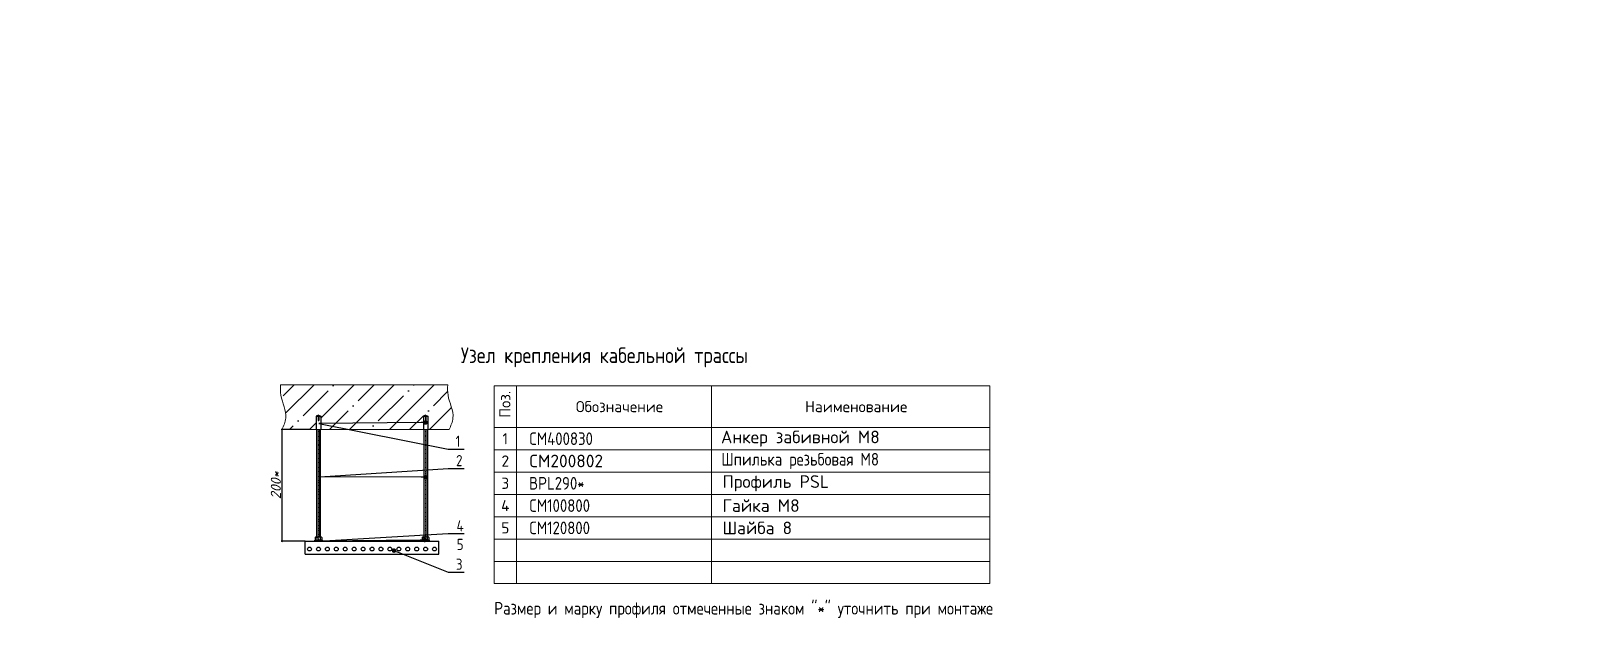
# Model space of a CAD drawing. Header units: millimetres. Extents: x -42533 to 645315, y 3457 to 82611.
# Drawn here: x 315666 to 346358, y 5333 to 16962 of the extents above; entities that cross this region are included whole.
import ezdxf
from ezdxf import colors
from ezdxf.entities.mleader import LeaderData, LeaderLine
from ezdxf.math import Vec2, Vec3

# ---------------------------------------------------------------- set-up
doc = ezdxf.new("R2010")
doc.units = ezdxf.units.MM
doc.set_wipeout_variables(frame=1)
for name, pattern in [('K5LT32777', [0]), ('K5LT32780', [0]), ('штрихпунктирная', [25.4, 12.7, -6.35, 0, -6.35])]:
    doc.linetypes.add(name, pattern=pattern)
for name, color, linetype in [('Основная', 7, 'Continuous'), ('Тонкая', 7, 'Continuous'), ('ЭОМ_Размеры', 7, 'Continuous')]:
    doc.layers.add(name, color=color, linetype=linetype)
for name, color, linetype, lineweight in [('Ось', 140, 'штрихпунктирная', 15), ('СТЕНЫ', 7, 'Continuous', 9), ('ЭМ_кабеленесущие конструкции', 7, 'Continuous', 15), ('ЭМ_текст', 7, 'Continuous', 5)]:
    doc.layers.add(name, color=color, linetype=linetype, lineweight=lineweight)
doc.styles.add('ISOCPEUR', font='isocpeur.ttf', dxfattribs={"width": 0.85, "height": 275})
doc.styles.add('MYSTYLE', font='isocpeur.ttf', dxfattribs={"oblique": 15})
doc.styles.add('ГЕЛАЙН_АР', font='isocpeur.ttf')
doc.dimstyles.new('1', dxfattribs={"dimtxt": 35, "dimasz": 20, "dimexe": 15, "dimexo": 0.625, "dimgap": 20, "dimtad": 1, "dimdec": 0, "dimtxsty": 'MYSTYLE', "dimblk": 'OBLIQUE', "dimcen": 0, "dimdle": 15, "dimadec": 0, "dimazin": 0, "dimtfac": 1, "dimtdec": 0, "dimtmove": 0, "dimatfit": 3, "dimldrblk": 'OBLIQUE', "dimfxl": 1, "dimarcsym": 0})

# ---------------------------------------------------------------- blocks, each defined once
blk = doc.blocks.new('_Dot')
at = {"color": 0, "linetype": 'ByBlock', "lineweight": -2}
blk.add_line((-0.5, 0), (-1, 0), dxfattribs=at)
at = {"color": 0, "linetype": 'ByBlock', "const_width": 0.5}
blk.add_lwpolyline([(-0.25, 0, 1), (0.25, 0, 1)], format="xyb", close=True, dxfattribs=at)
blk = doc.blocks.new('_Oblique')
at = {"color": 0, "linetype": 'ByBlock', "lineweight": -2}
blk.add_line((-0.5, -0.5), (0.5, 0.5), dxfattribs=at)
blk = doc.blocks.new('*D1613')
at = {"layer": 'Defpoints', "color": 0, "transparency": 16777216}
for p in [(321185, 9067), (320641, 6855), (321101, 6855)]:
    blk.add_point(p, dxfattribs=at)
at = {"layer": 'ЭОМ_Размеры', "color": 0, "lineweight": -2, "transparency": 16777216}
for p, q in [((321184, 9067), (320626, 9067)), ((320641, 9082), (320641, 6840)), ((321100, 6855), (320626, 6855))]:
    blk.add_line(p, q, dxfattribs=at)
at = {"layer": 'ЭОМ_Размеры', "color": 0, "lineweight": -2, "transparency": 16777216, "xscale": 20, "yscale": 20, "zscale": 20}
for p, rotation in [((320641, 9067), 90), ((320641, 6855), 270)]:
    blk.add_blockref('_Oblique', p, dxfattribs=dict(at, rotation=rotation))
at = {"layer": 'ЭОМ_Размеры', "color": 0, "transparency": 16777216, "insert": (320521, 7961), "char_height": 200, "attachment_point": 5, "rotation": 90, "style": 'MYSTYLE'}
blk.add_mtext('200*', dxfattribs=at)

msp = doc.modelspace()

# ---------------------------------------------------------------- hatches: boundary and pattern name
at = {"transparency": 33554610}
h = msp.add_hatch(dxfattribs=at)
h.set_pattern_fill('ANSI35', color=252, scale=88.491515)
h.set_pattern_definition([(45, (-1141639.46, -1814541.96), (-397.33824, 397.33824), []), (45, (-1141242.1, -1814541.96), (-397.33824, 397.33824), [702.4014, -140.48028, 0, -140.48028])])
edge = h.paths.add_edge_path()
edge.add_line((323445.6, 9067.2), (323445.6, 9323.6))
edge.add_line((323445.6, 9323.6), (323445.6, 9332.4))
edge.add_line((323445.6, 9332.4), (323489.9, 9350.1))
edge.add_line((323489.9, 9350.1), (323534.1, 9332.4))
edge.add_line((323534.1, 9332.4), (323534.1, 9323.6))
edge.add_line((323534.1, 9323.6), (323534.1, 9067.2))
edge.add_line((323534.1, 9067.2), (323956.6, 9067.2))
edge.add_spline(control_points=[(323956.6, 9067.2), (323990.7, 9142.4), (324091, 9363.5), (323923.1, 9660), (323923.5, 9884.9), (323927.6, 9954.1)], knot_values=[103.004457, 103.004457, 103.004457, 103.004457, 129.9419034, 182.3712968, 205.6713441, 205.6713441, 205.6713441, 205.6713441], degree=3, periodic=0)
edge.add_line((323927.6, 9954.1), (320614.1, 9954.1))
edge.add_spline(control_points=[(320614.1, 9954.1), (320610, 9884.8), (320609.5, 9659.7), (320777.5, 9363.1), (320677.2, 9142), (320643.1, 9067)], knot_values=[102.9533774, 102.9533774, 102.9533774, 102.9533774, 126.3045042, 178.7338977, 205.6682311, 205.6682311, 205.6682311, 205.6682311], degree=3, periodic=0)
edge.add_line((320643.1, 9067), (321321.8, 9067))
edge.add_line((321321.8, 9067), (321321.8, 9323.6))
edge.add_line((321321.8, 9323.6), (321321.8, 9332.4))
edge.add_line((321321.8, 9332.4), (321366.1, 9350.1))
edge.add_line((321366.1, 9350.1), (321410.3, 9332.4))
edge.add_line((321410.3, 9332.4), (321410.3, 9323.6))
edge.add_line((321410.3, 9323.6), (321410.3, 9067))
edge.add_line((321410.3, 9067), (323445.6, 9067.2))

# ---------------------------------------------------------------- linework, layer by layer
at = {"color": 0, "linetype": 'K5LT32780', "lineweight": 15}
for p, q in [((324849.3, 9934.9), (334676.1, 9934.9)), ((324849.3, 6014.4), (324849.3, 9934.9)), ((325291.1, 9106.6), (325291.1, 9934.9)), ((329156.4, 9106.6), (329156.4, 9934.9)), ((334676.1, 6014.4), (334676.1, 9934.9)), ((324849.3, 9106.6), (334676.1, 9106.6)), ((325291.1, 6014.4), (325291.1, 9106.6)), ((329156.4, 6014.4), (329156.4, 9106.6))]:
    msp.add_line(p, q, dxfattribs=at)
at = {"color": 0, "linetype": 'K5LT32777', "lineweight": 15}
for p, q in [((325291.1, 9106.6), (329156.4, 9106.6)), ((324849.3, 8664.9), (325291.1, 8664.9)), ((325217.3, 8664.9), (329156.4, 8664.9)), ((325291.1, 8664.9), (329156.4, 8664.9)), ((329156.4, 8664.9), (334676.1, 8664.9)), ((324849.3, 8223.1), (325291.1, 8223.1)), ((325291.1, 8223.1), (329156.4, 8223.1)), ((329156.4, 8223.1), (334676.1, 8223.1)), ((324849.3, 7781.4), (325291.1, 7781.4)), ((325291.1, 7781.4), (329156.4, 7781.4)), ((329156.4, 7781.4), (334676.1, 7781.4)), ((324849.3, 7339.6), (325291.1, 7339.6)), ((325291.1, 7339.6), (329156.4, 7339.6)), ((329082.7, 7339.6), (334676.1, 7339.6)), ((324849.3, 6897.9), (325291.1, 6897.9)), ((325291.1, 6897.9), (329156.4, 6897.9)), ((329156.4, 6897.9), (334676.1, 6897.9)), ((324849.3, 6456.1), (325291.1, 6456.1)), ((325291.1, 6456.1), (329156.4, 6456.1)), ((329156.4, 6456.1), (334676.1, 6456.1)), ((324849.3, 6014.4), (325291.1, 6014.4)), ((325291.1, 6014.4), (329156.4, 6014.4)), ((329156.4, 6014.4), (334676.1, 6014.4))]:
    msp.add_line(p, q, dxfattribs=at)
for p, q in [((321100.6, 6598), (321100.6, 6854.6)), ((323755.3, 6598), (323755.3, 6854.6)), ((321100.6, 6598), (323755.3, 6598))]:
    msp.add_line(p, q)
for centre in [(321720, 6699.8), (321897, 6699.8), (322074, 6699.8), (322251, 6699.8), (322428, 6699.8), (322604.9, 6699.8), (322781.9, 6699.8), (322958.9, 6699.8), (323135.9, 6699.8), (323312.9, 6699.8), (323489.9, 6699.8), (323666.8, 6699.8)]:
    msp.add_circle(centre, 37.6)
at = {"layer": 'Основная'}
for p, q in [((321321.8, 9332.4), (321321.8, 9323.6)), ((321321.8, 9323.6), (321321.8, 9066.9)), ((321321.8, 9323.6), (321330.7, 9323.6)), ((321330.7, 9332.4), (321361.6, 9332.4)), ((321330.7, 9332.4), (321330.7, 9323.6)), ((321361.6, 9332.4), (321361.6, 9243.9)), ((321361.6, 9243.9), (321370.5, 9243.9)), ((321370.5, 9332.4), (321401.5, 9332.4)), ((321370.5, 9332.4), (321370.5, 9243.9)), ((321401.5, 9332.4), (321401.5, 9323.6)), ((321401.5, 9323.6), (321410.3, 9323.6)), ((321410.3, 9332.4), (321410.3, 9323.6)), ((321410.3, 9323.6), (321410.3, 9066.9)), ((323445.6, 9332.4), (323445.6, 9323.6)), ((323445.6, 9323.6), (323445.6, 9066.9)), ((323445.6, 9323.6), (323454.5, 9323.6)), ((323454.5, 9332.4), (323485.4, 9332.4)), ((323454.5, 9332.4), (323454.5, 9323.6)), ((323485.4, 9332.4), (323485.4, 9243.9)), ((323494.3, 9332.4), (323525.3, 9332.4)), ((323494.3, 9332.4), (323494.3, 9243.9)), ((323525.3, 9332.4), (323525.3, 9323.6)), ((323525.3, 9323.6), (323534.1, 9323.6)), ((323534.1, 9332.4), (323534.1, 9323.6)), ((323534.1, 9323.6), (323534.1, 9066.9)), ((323454.5, 9067.3), (323454.5, 6936.9)), ((323525.3, 9067.3), (323525.3, 6936.9))]:
    msp.add_line(p, q, dxfattribs=at)
at = {"layer": 'Основная', "color": 6}
msp.add_line((323485.4, 9243.9), (323494.3, 9243.9), dxfattribs=at)
at = {"layer": 'Основная'}
msp.add_lwpolyline([(323419.1, 6854.6), (323419.1, 6876.8), (323560.6, 6876.8), (323560.6, 6854.6)], dxfattribs=at)
at = {"layer": 'Ось'}
msp.add_line((323489.9, 6854.6), (323489.9, 9067.3), dxfattribs=at)
at = {"layer": 'СТЕНЫ'}
for p, q in [((320614.1, 9954.1), (323927.6, 9954.1)), ((320643.1, 9067), (323956.6, 9067.2))]:
    msp.add_line(p, q, dxfattribs=at)
for points in [[(320614.1, 9954.1), (320610, 9884.8), (320609.5, 9659.7), (320777.5, 9363.1), (320677.2, 9142), (320643.1, 9066.9)], [(323927.6, 9954.6), (323923.5, 9885.2), (323923, 9660.1), (324091, 9363.5), (323990.7, 9142.4), (323956.6, 9067.2)]]:
    msp.add_open_spline(points, degree=3, knots=[102.9533774, 102.9533774, 102.9533774, 102.9533774, 126.3045042, 178.7338977, 205.6713441, 205.6713441, 205.6713441, 205.6713441], dxfattribs=at)
at = {"layer": 'Тонкая'}
for p, q in [((321366.1, 9350.1), (321321.8, 9332.4)), ((321366.1, 9350.1), (321410.3, 9332.4)), ((323489.9, 9350.1), (323445.6, 9332.4)), ((323489.9, 9350.1), (323534.1, 9332.4)), ((321336.6, 6936.9), (321336.6, 9067)), ((321395.5, 6936.9), (321395.5, 9067)), ((323460.4, 6936.9), (323460.4, 9067.3)), ((323519.3, 6936.9), (323519.3, 9067.3))]:
    msp.add_line(p, q, dxfattribs=at)

# ---------------------------------------------------------------- texts
at = {"color": 0, "lineweight": 15, "style": 'ГЕЛАЙН_АР'}
msp.add_text('Поз.', height=221.23, rotation=90, dxfattribs=at).set_placement((325172.1, 9299.9))
at = {"transparency": 33554687, "char_height": 250, "attachment_point": 5, "style": 'ISOCPEUR'}
for s, insert, width in [('\\pxi1,ql;CM400830', (327223.7, 8885.7), 3865.309), ('\\pxi1,ql;{\\W1;Анкер забивной М8}', (330835.9, 8885.7), 3478.778), ('\\pxi1,ql;Шпилька резьбовая М8', (331161.8, 8444), 4117.184), ('\\pxi1,ql;{\\W1;CM200802}', (327223.7, 8444), 3865.309), ('\\pxi1,ql;BPL290*', (327223.7, 8002.2), 3865.309), ('\\pxi1,ql;{\\W1;Профиль PSL}', (330865.9, 8002.2), 3478.778), ('\\pxi1,ql;CM100800', (327223.7, 7560.5), 3865.309), ('\\pxi1,ql;{\\W1;Гайка М8}', (330865.9, 7560.5), 3478.778), ('\\pxi1,ql;CM120800', (327223.7, 7118.7), 3865.309), ('\\pxi1,ql;{\\W1;Шайба 8}', (330865.9, 7118.7), 3478.778), ('\\pxi1,ql;Размер и марку профиля отмеченные знаком "*" уточнить при монтаже', (329934.3, 5492.5), 10667.223)]:
    msp.add_mtext(s, dxfattribs=dict(at, insert=insert, width=width))
at = {"layer": 'ЭМ_текст', "lineweight": 15, "attachment_point": 5, "style": 'ISOCPEUR'}
for s, insert, char_height, width in [('\\pxi1,ql;Узел крепления кабельной трассы', (329181, 10496.9), 309.72, 10603.303), ('\\pxi1,qc;{\\W1;Обозначение}', (327223.7, 9520.7), 221.229, 3865.309), ('\\pxi1,qc;{\\W1;Наименование}', (331916.2, 9520.7), 221.229, 5519.652), ('{\\W1;1}', (325070.2, 8885.7), 221.23, 441.75), ('{\\W1;2}', (325070.2, 8444), 221.23, 441.75), ('{\\W1;3}', (325070.2, 8002.2), 221.23, 441.75), ('{\\W1;4}', (325070.2, 7560.5), 221.23, 441.75), ('{\\W1;5}', (325070.2, 7118.7), 221.23, 441.75)]:
    msp.add_mtext(s, dxfattribs=dict(at, insert=insert, char_height=char_height, width=width))

# ---------------------------------------------------------------- leaders
at = {"layer": 'ЭМ_кабеленесущие конструкции', "lineweight": 5}
ml = msp.add_multileader_mtext('Standard', dxfattribs=at)
ml.set_content('Отделение для огнестойких кабелей', color=256, style='ISOCPEUR')
ml.set_leader_properties()
ml.set_arrow_properties(name='DOT')
ml.build(insert=Vec2(0, 0))
ml.multileader.update_dxf_attribs({"text_left_attachment_type": 6, "text_right_attachment_type": 6, "dogleg_length": 0.00122, "arrow_head_size": 48.9, "scale": 10})
ctx = ml.context
ctx.base_point, ctx.scale, ctx.char_height, ctx.arrow_head_size, ctx.landing_gap_size, ctx.plane_origin = Vec3(308835.9, 16726.1), 10, 195.708, 48.9, 97.9, Vec3(300293.8, 18822)
ctx.left_attachment, ctx.right_attachment = 6, 6
notes = []
notes.append((ctx, [(0, (1, 1, 0), (308835.9, 16726.1), (1, 0), 0.0597, [(1, [(307458.4, 15761.5)], 0, [])])]))
ctx.mtext.insert, ctx.mtext.width, ctx.mtext.defined_height, ctx.mtext.flow_direction = Vec3(308933.8, 16960.9), 3264.223, 525.7, 5
ml = msp.add_multileader_mtext('Standard', dxfattribs=at)
ml.set_content('Перегородка для лестничного лотка SEP L1500 Н 30', color=256, style='ISOCPEUR')
ml.set_leader_properties()
ml.set_arrow_properties(name='DOT')
ml.build(insert=Vec2(0, 0))
ml.multileader.update_dxf_attribs({"text_left_attachment_type": 6, "text_right_attachment_type": 6, "dogleg_length": 0.00122, "arrow_head_size": 48.9, "scale": 10})
ctx = ml.context
ctx.base_point, ctx.scale, ctx.char_height, ctx.arrow_head_size, ctx.landing_gap_size, ctx.plane_origin = Vec3(308835.9, 16040.4), 10, 195.708, 48.9, 97.9, Vec3(310131.2, 13411.3)
ctx.left_attachment, ctx.right_attachment = 6, 6
notes.append((ctx, [(0, (1, 1, 0), (308835.9, 16040.4), (1, 0), 0.0597, [(1, [(307174, 15355)], 0, [])])]))
ctx.mtext.insert, ctx.mtext.width, ctx.mtext.defined_height, ctx.mtext.flow_direction = Vec3(308933.8, 16275.3), 4391.937, 201.2, 5
ml = msp.add_multileader_mtext('Standard', dxfattribs=at)
ml.set_content('Мастика огнеупорная\\Pдля заделки щелей между стеной и трубой ВГП', color=256, style='ISOCPEUR')
ml.set_leader_properties()
ml.set_arrow_properties(name='DOT')
ml.build(insert=Vec2(0, 0))
ml.multileader.update_dxf_attribs({"text_left_attachment_type": 6, "text_right_attachment_type": 6, "dogleg_length": 0.00122, "arrow_head_size": 59.6, "scale": 10})
ctx = ml.context
ctx.base_point, ctx.scale, ctx.char_height, ctx.arrow_head_size, ctx.landing_gap_size, ctx.plane_origin = Vec3(281530.9, 13524.2), 10, 238.481, 59.6, 119.2, Vec3(291626.1, 15957)
ctx.left_attachment, ctx.right_attachment = 6, 6
notes.append((ctx, [(1, (1, 1, 0), (286320.3, 13524.2), (-1, 0), 0.0727, [(2, [(285775.6, 14898.2)], 0, [])])]))
ctx.mtext.insert, ctx.mtext.width, ctx.mtext.defined_height, ctx.mtext.flow_direction = Vec3(282325.6, 13834.2), 4895.418, 235.2, 5
ml = msp.add_multileader_mtext('Standard', dxfattribs=at)
ml.set_content('Края трубы обрамить с обоих сторон ', color=256, style='ISOCPEUR')
ml.set_leader_properties()
ml.set_arrow_properties(name='DOT')
ml.build(insert=Vec2(0, 0))
ml.multileader.update_dxf_attribs({"text_left_attachment_type": 6, "text_right_attachment_type": 6, "dogleg_length": 0.00122, "arrow_head_size": 48.9, "scale": 10})
ctx = ml.context
ctx.base_point, ctx.scale, ctx.char_height, ctx.arrow_head_size, ctx.landing_gap_size, ctx.plane_origin = Vec3(308500.1, 11482.7), 10, 195.708, 48.9, 97.9, Vec3(311867, 13039.3)
ctx.left_attachment, ctx.right_attachment = 6, 6
notes.append((ctx, [(0, (1, 1, 0), (308500, 11482.7), (1, 0), 0.0597, [(2, [(307447.9, 12091.6)], 0, [])])]))
ctx.mtext.insert, ctx.mtext.width, ctx.mtext.defined_height, ctx.mtext.flow_direction = Vec3(308597.9, 11737.2), 3505.37, 193, 5
ml = msp.add_multileader_mtext('Standard', dxfattribs=at)
ml.set_content('Труба гибкая гофрированная\\Pсамозатухающая', color=256, style='ISOCPEUR')
ml.set_leader_properties()
ml.set_arrow_properties(name='DOT')
ml.build(insert=Vec2(0, 0))
ml.multileader.update_dxf_attribs({"text_left_attachment_type": 6, "text_right_attachment_type": 6, "dogleg_length": 0.00122, "arrow_head_size": 48.9, "scale": 10})
ctx = ml.context
ctx.base_point, ctx.scale, ctx.char_height, ctx.arrow_head_size, ctx.landing_gap_size, ctx.plane_origin = Vec3(308500.1, 10807.9), 10, 195.708, 48.9, 97.9, Vec3(311992.9, 13169.6)
ctx.left_attachment, ctx.right_attachment = 6, 6
notes.append((ctx, [(0, (1, 1, 0), (308500, 10807.9), (1, 0), 0.0597, [(2, [(307636.9, 10897.3)], 0, [])])]))
ctx.mtext.insert, ctx.mtext.width, ctx.mtext.defined_height, ctx.mtext.flow_direction = Vec3(308597.9, 11062.4), 3722.48, 193, 5
ml = msp.add_multileader_mtext('Standard', dxfattribs=at)
ml.set_content('1', color=256, style='ISOCPEUR')
ml.set_leader_properties()
ml.set_arrow_properties(name='DOT')
ml.build(insert=Vec2(0, 0))
ml.multileader.update_dxf_attribs({"text_left_attachment_type": 6, "text_right_attachment_type": 6, "dogleg_length": 0.00122, "arrow_head_size": 88.5, "scale": 10})
ctx = ml.context
ctx.base_point, ctx.scale, ctx.char_height, ctx.arrow_head_size, ctx.landing_gap_size, ctx.plane_origin = Vec3(323934.6, 8679.1), 10, 221.2, 88.5, 177, Vec3(323414.7, 8277.3)
ctx.left_attachment, ctx.right_attachment, ctx.text_align_type = 6, 6, 2
notes.append((ctx, [(0, (1, 1, 0), (323934.5, 8679.1), (1, 0), 0.108, [(0, [(323489.9, 9205.4), (321373, 9185.2)], 0, [])])]))
ctx.mtext.insert, ctx.mtext.width, ctx.mtext.defined_height, ctx.mtext.alignment, ctx.mtext.flow_direction = Vec3(324177.9, 8944.6), 119.899, 363.8, 3, 5
ml = msp.add_multileader_mtext('Standard', dxfattribs=at)
ml.set_content('2', color=256, style='ISOCPEUR')
ml.set_leader_properties()
ml.set_arrow_properties(name='DOT')
ml.build(insert=Vec2(0, 0))
ml.multileader.update_dxf_attribs({"text_left_attachment_type": 6, "text_right_attachment_type": 6, "dogleg_length": 0.00122, "arrow_head_size": 88.5, "scale": 10})
ctx = ml.context
ctx.base_point, ctx.scale, ctx.char_height, ctx.arrow_head_size, ctx.landing_gap_size, ctx.plane_origin = Vec3(323934.6, 8296.6), 10, 221.2, 88.5, 177, Vec3(323414.7, 7894.8)
ctx.left_attachment, ctx.right_attachment, ctx.text_align_type = 6, 6, 2
notes.append((ctx, [(0, (1, 1, 0), (323934.5, 8296.6), (1, 0), 0.108, [(0, [(323489.9, 8120.3), (321395.5, 8129.9)], 0, [])])]))
ctx.mtext.insert, ctx.mtext.width, ctx.mtext.defined_height, ctx.mtext.alignment, ctx.mtext.flow_direction = Vec3(324222.2, 8562.1), 119.899, 363.8, 3, 5
ml = msp.add_multileader_mtext('Standard', dxfattribs=at)
ml.set_content('3', color=256, style='ISOCPEUR')
ml.set_leader_properties()
ml.set_arrow_properties(name='DOT')
ml.build(insert=Vec2(0, 0))
ml.multileader.update_dxf_attribs({"text_left_attachment_type": 6, "text_right_attachment_type": 6, "dogleg_length": 0.00122, "arrow_head_size": 88.5, "scale": 10})
ctx = ml.context
ctx.base_point, ctx.scale, ctx.char_height, ctx.arrow_head_size, ctx.landing_gap_size, ctx.plane_origin = Vec3(323934.6, 6243), 10, 221.2, 88.5, 177, Vec3(323414.7, 5841.1)
ctx.left_attachment, ctx.right_attachment, ctx.text_align_type = 6, 6, 2
notes.append((ctx, [(0, (1, 1, 0), (323934.5, 6243), (1, 0), 0.108, [(1, [(322864.2, 6668.1)], 0, [])])]))
ctx.mtext.insert, ctx.mtext.width, ctx.mtext.defined_height, ctx.mtext.alignment, ctx.mtext.flow_direction = Vec3(324222.2, 6508.4), 119.899, 363.8, 3, 5
for ctx, leaders in notes:
    for number, flags, end, landing, length, lines in leaders:
        leader = LeaderData()
        leader.index, (leader.has_last_leader_line, leader.has_dogleg_vector, leader.attachment_direction) = number, flags
        leader.last_leader_point, leader.dogleg_vector, leader.dogleg_length = Vec3(end), Vec3(landing), length
        for number, points, colour, breaks in lines:
            line = LeaderLine()
            line.index, line.vertices, line.color, line.breaks = number, Vec3.list(points), colors.encode_raw_color(colour), breaks
            leader.lines.append(line)
        ctx.leaders.append(leader)

# ---------------------------------------------------------------- next in the draw order: wipeouts: each hides what was drawn before it
msp.add_wipeout([(321432.6, 6883.9), (321423.6, 6876.8), (321308.5, 6876.8), (321299.5, 6883.9), (321299.5, 6929.9), (321308.5, 6936.9), (321423.6, 6936.9), (321432.6, 6929.9)]).dxf.layer = 'Основная'

# ---------------------------------------------------------------- next in the draw order: linework, layer by layer
msp.add_line((321100.6, 6854.6), (323755.3, 6854.6))
for centre in [(321189.1, 6699.8), (321366.1, 6699.8), (321543, 6699.8)]:
    msp.add_circle(centre, 37.6)
at = {"layer": 'Основная'}
for p, q in [((321330.7, 9067), (321330.7, 6936.9)), ((321401.5, 9067), (321401.5, 6936.9)), ((321299.5, 6929.9), (321308.5, 6936.9)), ((321299.5, 6929.9), (321299.5, 6883.9)), ((321299.5, 6883.9), (321308.5, 6876.8)), ((321308.5, 6936.9), (321311.8, 6936.9)), ((321308.5, 6876.8), (321311.8, 6876.8)), ((321311.8, 6936.9), (321366.1, 6936.9)), ((321311.8, 6876.8), (321366.1, 6876.8)), ((321332.8, 6929.9), (321332.8, 6883.9)), ((321420.3, 6936.9), (321366.1, 6936.9)), ((321420.3, 6876.8), (321366.1, 6876.8)), ((321399.3, 6929.9), (321399.3, 6883.9)), ((321423.6, 6936.9), (321420.3, 6936.9)), ((321423.6, 6876.8), (321420.3, 6876.8)), ((321432.6, 6929.9), (321423.6, 6936.9)), ((321432.6, 6883.9), (321423.6, 6876.8)), ((321432.6, 6929.9), (321432.6, 6883.9))]:
    msp.add_line(p, q, dxfattribs=at)
msp.add_lwpolyline([(321295.3, 6854.6), (321295.3, 6876.8), (321436.9, 6876.8), (321436.9, 6854.6)], dxfattribs=at)
for centre, radius, start, end in [((321313.3, 6920.2), 16.8, 94.94994, 144.8587), ((321313.3, 6893.5), 16.8, 215.1413, 265.05006), ((321309.6, 6895.6), 41.4, 55.85327, 86.92994), ((321309.6, 6918.1), 41.4, 273.07006, 304.14673), ((321367.5, 6848.6), 88.3, 90.95135, 113.11511), ((321367.5, 6965.1), 88.3, 246.88489, 269.04865), ((321364.6, 6848.6), 88.3, 66.88489, 89.04865), ((321364.6, 6965.1), 88.3, 270.95135, 293.11511), ((321422.5, 6895.6), 41.4, 93.07006, 124.14673), ((321422.5, 6918.1), 41.4, 235.85327, 266.92994), ((321418.8, 6920.2), 16.8, 35.1413, 85.05006), ((321418.8, 6893.5), 16.8, 274.94994, 324.8587)]:
    msp.add_arc(centre, radius, start, end, dxfattribs=at)
at = {"layer": 'Ось'}
msp.add_line((321366.1, 6854.7), (321366.1, 9067), dxfattribs=at)

# ---------------------------------------------------------------- next in the draw order: dimensions: what is measured, and where the dimension line sits
at = {"layer": 'ЭОМ_Размеры'}
dim = msp.add_linear_dim(base=(320640.7, 6854.6), p1=(321184.5, 9067), p2=(321100.6, 6854.6), angle=90, text='200*', dimstyle='1', override={"dimtxt": 200}, dxfattribs=at)
dim.commit()
dim.dimension.update_dxf_attribs({"geometry": '*D1613', "text_midpoint": (320520.7, 7960.8)})

# ---------------------------------------------------------------- next in the draw order: wipeouts: each hides what was drawn before it
msp.add_wipeout([(323556.4, 6883.9), (323547.4, 6876.8), (323432.3, 6876.8), (323423.3, 6883.9), (323423.3, 6929.9), (323432.3, 6936.9), (323547.4, 6936.9), (323556.4, 6929.9)]).dxf.layer = 'Основная'

# ---------------------------------------------------------------- next in the draw order: linework, layer by layer
at = {"layer": 'Основная'}
for p, q in [((323423.3, 6929.9), (323432.3, 6936.9)), ((323423.3, 6929.9), (323423.3, 6883.9)), ((323423.3, 6883.9), (323432.3, 6876.8)), ((323432.3, 6936.9), (323435.6, 6936.9)), ((323432.3, 6876.8), (323435.6, 6876.8)), ((323435.6, 6936.9), (323489.9, 6936.9)), ((323435.6, 6876.8), (323489.9, 6876.8)), ((323456.6, 6929.9), (323456.6, 6883.9)), ((323544.1, 6936.9), (323489.9, 6936.9)), ((323544.1, 6876.8), (323489.9, 6876.8)), ((323523.1, 6929.9), (323523.1, 6883.9)), ((323547.4, 6936.9), (323544.1, 6936.9)), ((323547.4, 6876.8), (323544.1, 6876.8)), ((323556.4, 6929.9), (323547.4, 6936.9)), ((323556.4, 6883.9), (323547.4, 6876.8)), ((323556.4, 6929.9), (323556.4, 6883.9))]:
    msp.add_line(p, q, dxfattribs=at)
for centre, radius, start, end in [((323437.1, 6920.2), 16.8, 94.94994, 144.8587), ((323437.1, 6893.5), 16.8, 215.1413, 265.05006), ((323433.4, 6895.6), 41.4, 55.85327, 86.92994), ((323433.4, 6918.1), 41.4, 273.07006, 304.14673), ((323491.3, 6848.6), 88.3, 90.95135, 113.11511), ((323491.3, 6965.1), 88.3, 246.88489, 269.04865), ((323488.4, 6848.6), 88.3, 66.88489, 89.04865), ((323488.4, 6965.1), 88.3, 270.95135, 293.11511), ((323546.3, 6895.6), 41.4, 93.07006, 124.14673), ((323546.3, 6918.1), 41.4, 235.85327, 266.92994), ((323542.6, 6920.2), 16.8, 35.1413, 85.05006), ((323542.6, 6893.5), 16.8, 274.94994, 324.8587)]:
    msp.add_arc(centre, radius, start, end, dxfattribs=at)

# ---------------------------------------------------------------- next in the draw order: leaders
at = {"layer": 'ЭМ_кабеленесущие конструкции', "lineweight": 5}
ml = msp.add_multileader_mtext('Standard', dxfattribs=at)
ml.set_content('4\\P5', color=256, style='ISOCPEUR')
ml.set_leader_properties()
ml.set_arrow_properties(name='DOT')
ml.build(insert=Vec2(0, 0))
ml.multileader.update_dxf_attribs({"text_left_attachment_type": 6, "text_right_attachment_type": 6, "dogleg_length": 0.00122, "arrow_head_size": 88.5, "scale": 10})
ctx = ml.context
ctx.base_point, ctx.scale, ctx.char_height, ctx.arrow_head_size, ctx.landing_gap_size, ctx.plane_origin = Vec3(323934.6, 7005.5), 10, 221.2, 88.5, 177, Vec3(323414.7, 6603.6)
ctx.left_attachment, ctx.right_attachment, ctx.text_align_type = 6, 6, 2
notes = []
notes.append((ctx, [(0, (1, 1, 0), (323934.5, 7005.5), (1, 0), 0.108, [(0, [(323472.9, 6878.7), (321366.1, 6854.6)], 0, [])])]))
ctx.mtext.insert, ctx.mtext.width, ctx.mtext.defined_height, ctx.mtext.alignment, ctx.mtext.flow_direction = Vec3(324244.3, 7271), 119.899, 363.8, 3, 5
for ctx, leaders in notes:
    for number, flags, end, landing, length, lines in leaders:
        leader = LeaderData()
        leader.index, (leader.has_last_leader_line, leader.has_dogleg_vector, leader.attachment_direction) = number, flags
        leader.last_leader_point, leader.dogleg_vector, leader.dogleg_length = Vec3(end), Vec3(landing), length
        for number, points, colour, breaks in lines:
            line = LeaderLine()
            line.index, line.vertices, line.color, line.breaks = number, Vec3.list(points), colors.encode_raw_color(colour), breaks
            leader.lines.append(line)
        ctx.leaders.append(leader)

doc.saveas('drawing.dxf')
